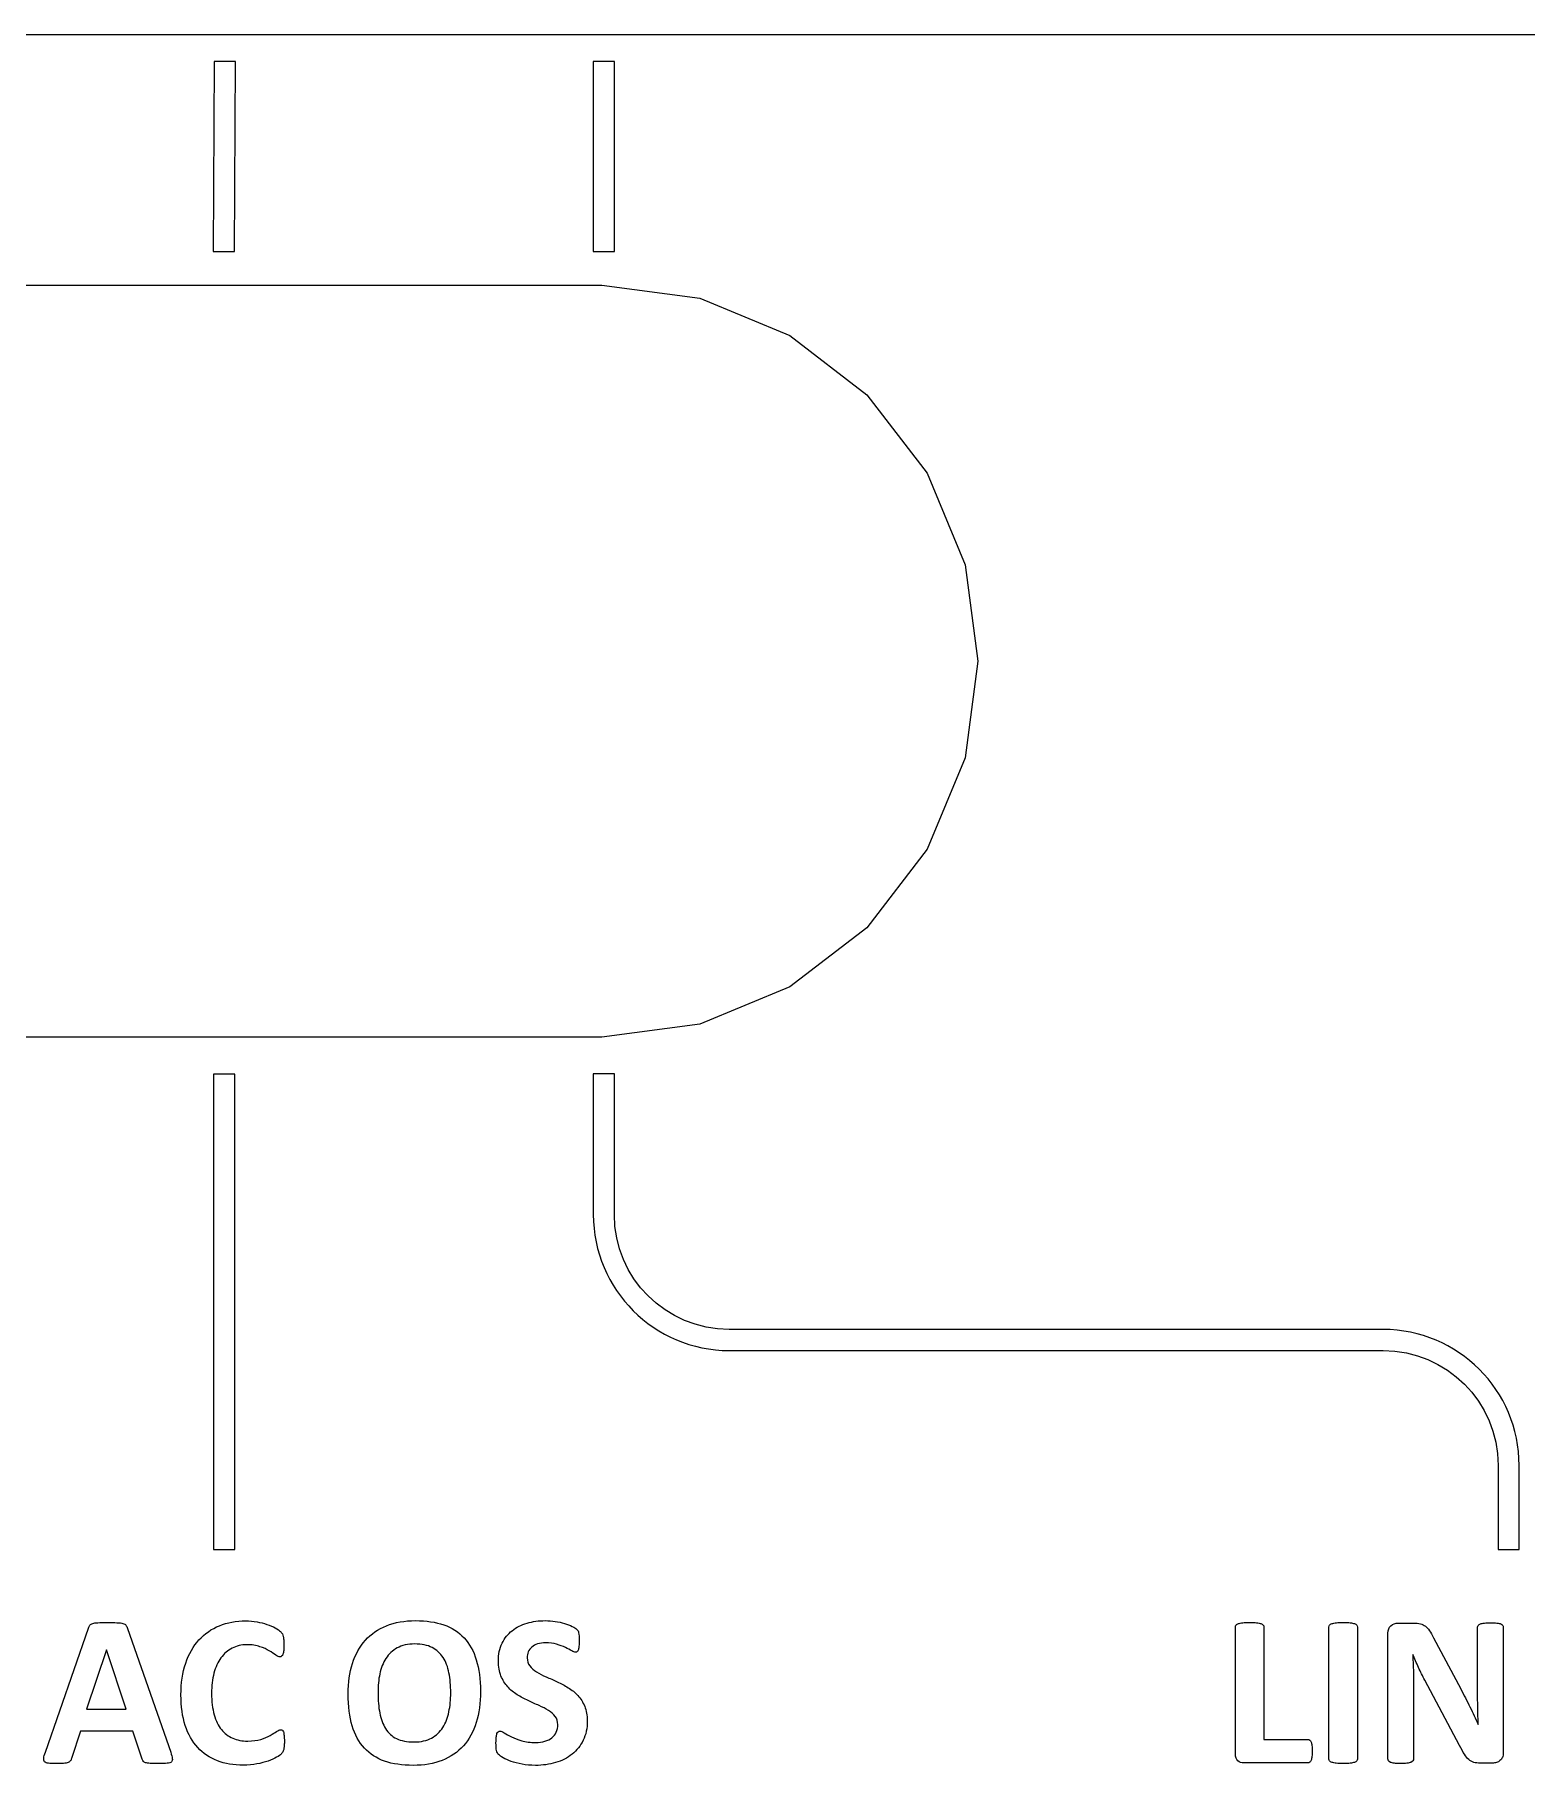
# Model space of a CAD drawing. Header units: millimetres. Extents: x 0 to 97.6, y 221.4 to 297.
# Drawn here: x 36.48 to 48.38, y 283.17 to 296.96 of the extents above; entities that cross this region are included whole.
import ezdxf

# ---------------------------------------------------------------- set-up
doc = ezdxf.new("R2010")
doc.units = ezdxf.units.MM
doc.layers.get('0').update_dxf_attribs({"linetype": 'CONTINUOUS'})

msp = doc.modelspace()

# ---------------------------------------------------------------- linework, layer by layer
at = {"color": 7}
for points in [[(1.034259, 296.964844), (96.565455, 296.964844)], [(5.031394, 294.965845), (41.005634, 294.965845)], [(41.005634, 294.965845), (41.78774, 294.862844), (42.504496, 294.564844), (43.12071, 294.092841), (43.601723, 293.467843), (43.903083, 292.737858), (44.00336, 291.968847), (43.903083, 291.198857), (43.601723, 290.46985), (43.12071, 289.843847), (42.504496, 289.371857), (41.78774, 289.074836), (41.005634, 288.970855)], [(41.005634, 288.970855), (5.031394, 288.970855)], [(40.938993, 288.67787), (40.938993, 287.556741)], [(41.106961, 287.556741), (41.106961, 288.67787), (40.938993, 288.67787)], [(47.235869, 286.640725), (42.022977, 286.640725)], [(42.022977, 286.472756), (47.235869, 286.472756)], [(48.151884, 285.556741), (48.151884, 284.886819), (48.319853, 284.886819), (48.319853, 285.556741)], [(47.355772, 284.299417), (47.477213, 284.299417)], [(36.570651, 283.271053), (36.9143, 284.259796)], [(37.225214, 284.257211), (37.569771, 283.269332)], [(46.05781, 283.256413), (46.05781, 284.26841)], [(46.285188, 284.26841), (46.285188, 283.371824), (46.635727, 283.371824)], [(46.803724, 283.215933), (46.803724, 284.26841)], [(47.031101, 284.26841), (47.031101, 283.215933)], [(47.273949, 283.216794), (47.273949, 284.218456)], [(47.63741, 284.183144), (47.85445, 283.775761)], [(47.988803, 283.743033), (47.988803, 284.265826)], [(48.192924, 284.265826), (48.192961, 283.264164)], [(47.472924, 284.050507), (47.471072, 284.050507)], [(47.478083, 283.799877), (47.478083, 283.216794)], [(47.844134, 283.324453), (47.566803, 283.845524)], [(47.993116, 283.492402), (47.99391, 283.492402)], [(37.343237, 283.215062), (37.268304, 283.438993), (36.849725, 283.438993), (36.7791, 283.221091)], [(46.635724, 283.184927), (46.124988, 283.184927)], [(48.107683, 283.183203), (48.011221, 283.183203)]]:
    msp.add_lwpolyline(points, dxfattribs=at)
for points in [[(37.916033, 296.749897), (37.908281, 295.235777), (38.078297, 295.234743), (38.086049, 296.749379)], [(40.936519, 296.74938), (40.936519, 295.23526), (41.106535, 295.23526), (41.106535, 296.74938)], [(37.910866, 288.676865), (37.910866, 284.887054), (38.079848, 284.887054), (38.079848, 288.676865)], [(37.058172, 284.086681), (37.057378, 284.086681), (36.899763, 283.61298), (37.215851, 283.61298)], [(39.802177, 283.743033)], [(40.039905, 283.75509)], [(40.890792, 283.519102)], [(38.475844, 283.353731)], [(46.670228, 283.279668)]]:
    msp.add_lwpolyline(points, close=True, dxfattribs=at)
for points in [[(40.938993, 287.556741), (40.938993, 286.95879), (41.425026, 286.472756), (42.022977, 286.472756)], [(42.022977, 286.640725), (41.51636, 286.640725), (41.106961, 287.050124), (41.106961, 287.556741)], [(48.319853, 285.556741), (48.319853, 286.154692), (47.83382, 286.640725), (47.235869, 286.640725)], [(47.235869, 286.472756), (47.742486, 286.472756), (48.151884, 286.063358), (48.151884, 285.556741)], [(36.9143, 284.259796), (36.917739, 284.269558), (36.921761, 284.277309), (36.926365, 284.28305)], [(36.926365, 284.28305), (36.930951, 284.289367), (36.93813, 284.29396), (36.947902, 284.29683)], [(36.947902, 284.29683), (36.958238, 284.300275), (36.972306, 284.302285), (36.990105, 284.30286)], [(36.990105, 284.30286), (37.007905, 284.304006), (37.031447, 284.30458), (37.060731, 284.30458)], [(37.060731, 284.30458), (37.094606, 284.30458), (37.121593, 284.304006), (37.141691, 284.30286)], [(37.141691, 284.30286), (37.161787, 284.302278), (37.177289, 284.300268), (37.188199, 284.29683)], [(37.188199, 284.29683), (37.199682, 284.293958), (37.207716, 284.289365), (37.212303, 284.28305)], [(37.212303, 284.28305), (37.217471, 284.276734), (37.221775, 284.268121), (37.225214, 284.257211)], [(37.795307, 284.165055), (37.840667, 284.215009), (37.894928, 284.252905), (37.958089, 284.278744)], [(37.958089, 284.278744), (38.021822, 284.304582), (38.091872, 284.317501), (38.16824, 284.317501)], [(38.16824, 284.317501), (38.199245, 284.317501), (38.229103, 284.314917), (38.257812, 284.309748)], [(38.257812, 284.309748), (38.286521, 284.30458), (38.312933, 284.29769), (38.337049, 284.289077)], [(38.337049, 284.289077), (38.361738, 284.281039), (38.383844, 284.271564), (38.403367, 284.260654)], [(39.121785, 284.162473), (39.167147, 284.213001), (39.22313, 284.251758), (39.289734, 284.278745)], [(39.289734, 284.278745), (39.356914, 284.305732), (39.434715, 284.319225), (39.523139, 284.319225)], [(39.523139, 284.319225), (39.607545, 284.319225), (39.681901, 284.308028), (39.746209, 284.285635)], [(39.746209, 284.285635), (39.811092, 284.263242), (39.865065, 284.228791), (39.908129, 284.182282)], [(40.291555, 284.239128), (40.325432, 284.266115), (40.365051, 284.286211), (40.410411, 284.299418)], [(40.410411, 284.299418), (40.456345, 284.312624), (40.504863, 284.319227), (40.555967, 284.319227)], [(40.555967, 284.319227), (40.582379, 284.319227), (40.608792, 284.317217), (40.635204, 284.313197)], [(40.635204, 284.313197), (40.661616, 284.309177), (40.686307, 284.303722), (40.709274, 284.296833)], [(40.709274, 284.296833), (40.73224, 284.289943), (40.752623, 284.282191), (40.770425, 284.273578)], [(46.05781, 284.26841), (46.05781, 284.274151), (46.05953, 284.279319), (46.06297, 284.283912)], [(46.06297, 284.283912), (46.066991, 284.288505), (46.073306, 284.292237), (46.081914, 284.295109)], [(46.081914, 284.295109), (46.090522, 284.297981), (46.102005, 284.300277), (46.116363, 284.301999)], [(46.116363, 284.301999), (46.131285, 284.303727), (46.14966, 284.304592), (46.171486, 284.304592)], [(46.171486, 284.304592), (46.193879, 284.304592), (46.212252, 284.303727), (46.226607, 284.301999)], [(46.226607, 284.301999), (46.240965, 284.30027), (46.252449, 284.297974), (46.261058, 284.295109)], [(46.261058, 284.295109), (46.269666, 284.292237), (46.275698, 284.288505), (46.279156, 284.283912)], [(46.279156, 284.283912), (46.283177, 284.279319), (46.285188, 284.274151), (46.285188, 284.26841)], [(46.803724, 284.26841), (46.803724, 284.274151), (46.805444, 284.279318), (46.808883, 284.283912)], [(46.808883, 284.283912), (46.812905, 284.288505), (46.81922, 284.292237), (46.827827, 284.295109)], [(46.827827, 284.295109), (46.837017, 284.29798), (46.848788, 284.300277), (46.863139, 284.301999)], [(46.863139, 284.301999), (46.877497, 284.303727), (46.895584, 284.304591), (46.917399, 284.304591)], [(46.917399, 284.304591), (46.939792, 284.304591), (46.958165, 284.303727), (46.97252, 284.301999)], [(46.97252, 284.301999), (46.986878, 284.30027), (46.998362, 284.297973), (47.006971, 284.295109)], [(47.006971, 284.295109), (47.015579, 284.292237), (47.021612, 284.288505), (47.025069, 284.283912)], [(47.025069, 284.283912), (47.029091, 284.279318), (47.031101, 284.274151), (47.031101, 284.26841)], [(47.273949, 284.218456), (47.273949, 284.245442), (47.281702, 284.265539), (47.297206, 284.278745)], [(47.297206, 284.278745), (47.313275, 284.292526), (47.332797, 284.299417), (47.355772, 284.299417)], [(47.477213, 284.299417), (47.49903, 284.299417), (47.517404, 284.297407), (47.532333, 284.293387)], [(47.532333, 284.293387), (47.547256, 284.289942), (47.560462, 284.283913), (47.571952, 284.2753)], [(47.571952, 284.2753), (47.584017, 284.266687), (47.595213, 284.254629), (47.605541, 284.239127)], [(47.988803, 284.265826), (47.988803, 284.271567), (47.990523, 284.276735), (47.993963, 284.281328)], [(47.993963, 284.281328), (47.997402, 284.285921), (48.003144, 284.28994), (48.011187, 284.293385)], [(48.011187, 284.293385), (48.01923, 284.29683), (48.029852, 284.299126), (48.043053, 284.300275)], [(48.043053, 284.300275), (48.056265, 284.302003), (48.073203, 284.302868), (48.093869, 284.302868)], [(48.093869, 284.302868), (48.11339, 284.302868), (48.129754, 284.302003), (48.14296, 284.300275)], [(48.14296, 284.300275), (48.156172, 284.299128), (48.16622, 284.296832), (48.173107, 284.293385)], [(48.173107, 284.293385), (48.180568, 284.28994), (48.185736, 284.285921), (48.188611, 284.281328)], [(48.188611, 284.281328), (48.191486, 284.276735), (48.192924, 284.271567), (48.192924, 284.265826)], [(37.68937, 283.979881), (37.714634, 284.053377), (37.749946, 284.115101), (37.795307, 284.165055)], [(38.403367, 284.260654), (38.42289, 284.249745), (38.436382, 284.240271), (38.443845, 284.232232)], [(38.443845, 284.232232), (38.451889, 284.224768), (38.457348, 284.218452), (38.460223, 284.213286)], [(38.460223, 284.213286), (38.463098, 284.208117), (38.465391, 284.201514), (38.467102, 284.193476)], [(38.467102, 284.193476), (38.468866, 284.185438), (38.470013, 284.175964), (38.470542, 284.165054)], [(38.470542, 284.165054), (38.471777, 284.154145), (38.472394, 284.140651), (38.472394, 284.124574)], [(39.019293, 283.97816), (39.042261, 284.050507), (39.076424, 284.111945), (39.121785, 284.162473)], [(39.908129, 284.182282), (39.951768, 284.135773), (39.984496, 284.07692), (40.006313, 284.005721)], [(40.182174, 283.997971), (40.182174, 284.05137), (40.191934, 284.098166), (40.211455, 284.138359)], [(40.211455, 284.138359), (40.231553, 284.179126), (40.258253, 284.212716), (40.291555, 284.239128)], [(40.559213, 284.142665), (40.534524, 284.142665), (40.512992, 284.139507), (40.494618, 284.13319)], [(40.646203, 284.130608), (40.61979, 284.138646), (40.590794, 284.142665), (40.559213, 284.142665)], [(40.770425, 284.273578), (40.788224, 284.264965), (40.799994, 284.257788), (40.805736, 284.252047)], [(40.805736, 284.252047), (40.811486, 284.246305), (40.815217, 284.241424), (40.816928, 284.237404)], [(40.816928, 284.237404), (40.819221, 284.233385), (40.820941, 284.22793), (40.822087, 284.22104)], [(40.822087, 284.22104), (40.823851, 284.214724), (40.824998, 284.206398), (40.825527, 284.196063)], [(40.82632, 284.159029), (40.82632, 284.142377), (40.825703, 284.12831), (40.824468, 284.116826)], [(40.825527, 284.196063), (40.826056, 284.186302), (40.82632, 284.173957), (40.82632, 284.159029)], [(47.605541, 284.239127), (47.615877, 284.224197), (47.6265, 284.205536), (47.63741, 284.183144)], [(37.970125, 284.022082), (37.946009, 283.988779), (37.927635, 283.9483), (37.915004, 283.900642)], [(38.058837, 284.099597), (38.024385, 284.081797), (37.994814, 284.055959), (37.970125, 284.022082)], [(38.17769, 284.127158), (38.133479, 284.127158), (38.093861, 284.117971), (38.058837, 284.099597)], [(38.281045, 284.111656), (38.252336, 284.12199), (38.217884, 284.127158), (38.17769, 284.127158)], [(38.355975, 284.078066), (38.335305, 284.090697), (38.310329, 284.101894), (38.281045, 284.111656)], [(38.407653, 284.044476), (38.394442, 284.054811), (38.377215, 284.066007), (38.355975, 284.078066)], [(38.440379, 284.029834), (38.431772, 284.029834), (38.420863, 284.034715), (38.407653, 284.044476)], [(38.454164, 284.035001), (38.450142, 284.031557), (38.445548, 284.029834), (38.440379, 284.029834)], [(38.464509, 284.051366), (38.461634, 284.043901), (38.458186, 284.038446), (38.454164, 284.035001)], [(38.470542, 284.080649), (38.469307, 284.068591), (38.467296, 284.05883), (38.464509, 284.051366)], [(38.472394, 284.124574), (38.472394, 284.107348), (38.471777, 284.092706), (38.470542, 284.080649)], [(39.285422, 284.01778), (39.262456, 283.982754), (39.246092, 283.9417), (39.236331, 283.894617)], [(39.375856, 284.101323), (39.338534, 284.080653), (39.308389, 284.052805), (39.285422, 284.01778)], [(39.515384, 284.13319), (39.459688, 284.13319), (39.413178, 284.122568), (39.375856, 284.101323)], [(39.653187, 284.104768), (39.61644, 284.123716), (39.570506, 284.13319), (39.515384, 284.13319)], [(39.741037, 284.025531), (39.719217, 284.059982), (39.689934, 284.086394), (39.653187, 284.104768)], [(39.788408, 283.902369), (39.779218, 283.9506), (39.763427, 283.991654), (39.741037, 284.025531)], [(40.006313, 284.005721), (40.028708, 283.935096), (40.039905, 283.851553), (40.039905, 283.75509)], [(40.420548, 284.070317), (40.414797, 284.055388), (40.411922, 284.039598), (40.411922, 284.022947)], [(40.411922, 284.022947), (40.411922, 283.998257), (40.418528, 283.976726), (40.431739, 283.958352)], [(40.448109, 284.108213), (40.436044, 284.097879), (40.426857, 284.085247), (40.420548, 284.070317)], [(40.494618, 284.13319), (40.476243, 284.127449), (40.46074, 284.119123), (40.448109, 284.108213)], [(40.715965, 284.104769), (40.695869, 284.11453), (40.672615, 284.123143), (40.646203, 284.130608)], [(40.766781, 284.078929), (40.753005, 284.086967), (40.736067, 284.09558), (40.715965, 284.104769)], [(40.796925, 284.066872), (40.790611, 284.066872), (40.780563, 284.070891), (40.766781, 284.078929)], [(40.811557, 284.07204), (40.808117, 284.068595), (40.80324, 284.066872), (40.796925, 284.066872)], [(40.820156, 284.088404), (40.818392, 284.080939), (40.815525, 284.075485), (40.811557, 284.07204)], [(40.824468, 284.116826), (40.823939, 284.105343), (40.822502, 284.095869), (40.820156, 284.088404)], [(47.471072, 284.050507), (47.473365, 284.009166), (47.475085, 283.967825), (47.476231, 283.926484)], [(47.51771, 283.945432), (47.501059, 283.981605), (47.48613, 284.016631), (47.472924, 284.050507)], [(37.651474, 283.727528), (37.651474, 283.822268), (37.664106, 283.906386), (37.68937, 283.979881)], [(37.915004, 283.900642), (37.902375, 283.852985), (37.89606, 283.799299), (37.89606, 283.739584)], [(38.984844, 283.735281), (38.984844, 283.825428), (38.996327, 283.906387), (39.019293, 283.97816)], [(39.236331, 283.894617), (39.227141, 283.848109), (39.222546, 283.798729), (39.222546, 283.746478)], [(39.802192, 283.743033), (39.802192, 283.8016), (39.797598, 283.854712), (39.788408, 283.902369)], [(40.202838, 283.878254), (40.189062, 283.911557), (40.182174, 283.951463), (40.182174, 283.997971)], [(40.256239, 283.791266), (40.234419, 283.815956), (40.216619, 283.844952), (40.202838, 283.878254)], [(40.431739, 283.958352), (40.445515, 283.940552), (40.463602, 283.924475), (40.486, 283.91012)], [(40.486, 283.91012), (40.508968, 283.896339), (40.534806, 283.883133), (40.563515, 283.870502)], [(40.563515, 283.870502), (40.592224, 283.858444), (40.621507, 283.845525), (40.651365, 283.831745)], [(47.476231, 283.926484), (47.477466, 283.885717), (47.478083, 283.843514), (47.478083, 283.799877)], [(47.566803, 283.845524), (47.550734, 283.87653), (47.53437, 283.909832), (47.51771, 283.945432)], [(37.685925, 283.482926), (37.662958, 283.552976), (37.651474, 283.63451), (37.651474, 283.727528)], [(37.89606, 283.739584), (37.89606, 283.674127), (37.902666, 283.617283), (37.915877, 283.569052)], [(39.016711, 283.480344), (38.995466, 283.552117), (38.984844, 283.637096), (38.984844, 283.735281)], [(39.222546, 283.746478), (39.222546, 283.685615), (39.227141, 283.630781), (39.236331, 283.581975)], [(39.787545, 283.591449), (39.797299, 283.639106), (39.802177, 283.689634), (39.802177, 283.743033)], [(40.039905, 283.75509), (40.039905, 283.662647), (40.028421, 283.579964), (40.005453, 283.507043)], [(40.332029, 283.728392), (40.303895, 283.746192), (40.278631, 283.76715), (40.256239, 283.791266)], [(40.419018, 283.681884), (40.389161, 283.695665), (40.360164, 283.711168), (40.332029, 283.728392)], [(40.651365, 283.831745), (40.681222, 283.817963), (40.710505, 283.802173), (40.739214, 283.784374)], [(40.739214, 283.784374), (40.767923, 283.767148), (40.793474, 283.746191), (40.815867, 283.721501)], [(47.85445, 283.775761), (47.86708, 283.751071), (47.879424, 283.726668), (47.891484, 283.702553)], [(47.989597, 283.618148), (47.989068, 283.661786), (47.988803, 283.703414), (47.988803, 283.743033)], [(39.739314, 283.467425), (39.762282, 283.503025), (39.778359, 283.544366), (39.787545, 283.591449)], [(40.506008, 283.642265), (40.477872, 283.654898), (40.448876, 283.668104), (40.419018, 283.681884)], [(40.580938, 283.602647), (40.559119, 283.617001), (40.534142, 283.630207), (40.506008, 283.642265)], [(40.635199, 283.554415), (40.621423, 283.572789), (40.603336, 283.588866), (40.580938, 283.602647)], [(40.815867, 283.721501), (40.838261, 283.697386), (40.856348, 283.668677), (40.870128, 283.635374)], [(40.870128, 283.635374), (40.883904, 283.602646), (40.890792, 283.563888), (40.890792, 283.519102)], [(47.891484, 283.702553), (47.904114, 283.679011), (47.916171, 283.655183), (47.927658, 283.631067)], [(47.927658, 283.631067), (47.939141, 283.607525), (47.950337, 283.584271), (47.961247, 283.561304)], [(47.99391, 283.492402), (47.992146, 283.532595), (47.990708, 283.57451), (47.989597, 283.618148)], [(37.784972, 283.307226), (37.741908, 283.354309), (37.708893, 283.412876), (37.685925, 283.482926)], [(37.915877, 283.569052), (37.929653, 283.521395), (37.948888, 283.482063), (37.973583, 283.451057)], [(37.973583, 283.451057), (37.998847, 283.420051), (38.028992, 283.396797), (38.064018, 283.381294)], [(38.414556, 283.435552), (38.428332, 283.444738), (38.438954, 283.449332), (38.446422, 283.449332)], [(38.446422, 283.449332), (38.452173, 283.449332), (38.456768, 283.448183), (38.460207, 283.445887)], [(39.114035, 283.302921), (39.070971, 283.34943), (39.03853, 283.408571), (39.016711, 283.480344)], [(39.236331, 283.581975), (39.245521, 283.533744), (39.261023, 283.492402), (39.282839, 283.457951)], [(39.282839, 283.457951), (39.304658, 283.4235), (39.333942, 283.397088), (39.370689, 283.378714)], [(39.64888, 283.38302), (39.686202, 283.403691), (39.716347, 283.431826), (39.739314, 283.467425)], [(40.005453, 283.507043), (39.982486, 283.434122), (39.948322, 283.37211), (39.902962, 283.321008)], [(40.655863, 283.489819), (40.655863, 283.515084), (40.648975, 283.536616), (40.635199, 283.554415)], [(40.643798, 283.430392), (40.651841, 283.448191), (40.655863, 283.468001), (40.655863, 283.489819)], [(40.890844, 283.519101), (40.890844, 283.460534), (40.879935, 283.409145), (40.858115, 283.364933)], [(47.961247, 283.561304), (47.972148, 283.538336), (47.982771, 283.515369), (47.993116, 283.492402)], [(38.064018, 283.381294), (38.099616, 283.366364), (38.139522, 283.3589), (38.183734, 283.3589)], [(38.183734, 283.3589), (38.223927, 283.3589), (38.258665, 283.363493), (38.287948, 283.372679)], [(38.287948, 283.372679), (38.317232, 283.382441), (38.342208, 283.393063), (38.362878, 283.404546)], [(38.362878, 283.404546), (38.384124, 283.416029), (38.40135, 283.426365), (38.414556, 283.435552)], [(38.460207, 283.445887), (38.463647, 283.44359), (38.466522, 283.438997), (38.468833, 283.432107)], [(38.468833, 283.432107), (38.471126, 283.425218), (38.472846, 283.415456), (38.473992, 283.402824)], [(38.473979, 283.316702), (38.47345, 283.30694), (38.472303, 283.298327), (38.470539, 283.290862)], [(38.475831, 283.353736), (38.475831, 283.339382), (38.475214, 283.327037), (38.473979, 283.316702)], [(38.473992, 283.402824), (38.475227, 283.390766), (38.475844, 283.374402), (38.475844, 283.353731)], [(39.370689, 283.378714), (39.407436, 283.360914), (39.453658, 283.352015), (39.509354, 283.352015)], [(39.509354, 283.352015), (39.565049, 283.352015), (39.611558, 283.36235), (39.64888, 283.38302)], [(39.902962, 283.321008), (39.857601, 283.27048), (39.801332, 283.231723), (39.734152, 283.204736)], [(40.163074, 283.344264), (40.163074, 283.362064), (40.163691, 283.376993), (40.164926, 283.389051)], [(40.167386, 283.283114), (40.164511, 283.297468), (40.163074, 283.317852), (40.163074, 283.344264)], [(40.164926, 283.389051), (40.16616, 283.401108), (40.16788, 283.41087), (40.170085, 283.418334)], [(40.170085, 283.418334), (40.17296, 283.425799), (40.176409, 283.430966), (40.18043, 283.433836)], [(40.18043, 283.433836), (40.185016, 283.437281), (40.190185, 283.439003), (40.195935, 283.439003)], [(40.195935, 283.439003), (40.203978, 283.439003), (40.215174, 283.434122), (40.229524, 283.424361)], [(40.229524, 283.424361), (40.244446, 283.415175), (40.263395, 283.404839), (40.286369, 283.393355)], [(40.286369, 283.393355), (40.309337, 283.381872), (40.33661, 283.37125), (40.368189, 283.361488)], [(40.368189, 283.361488), (40.400343, 283.352302), (40.437378, 283.347709), (40.479293, 283.347709)], [(40.479293, 283.347709), (40.506855, 283.347709), (40.531546, 283.350867), (40.553363, 283.357183)], [(40.553363, 283.357183), (40.575182, 283.364073), (40.593557, 283.373547), (40.608486, 283.385605)], [(40.608486, 283.385605), (40.623991, 283.397663), (40.635761, 283.412592), (40.643798, 283.430392)], [(40.858115, 283.364933), (40.836296, 283.320721), (40.806725, 283.283686), (40.769403, 283.253829)], [(46.635727, 283.371824), (46.641459, 283.371824), (46.646336, 283.370101), (46.650358, 283.366656)], [(46.650358, 283.366656), (46.654944, 283.363785), (46.658675, 283.358617), (46.66155, 283.351154)], [(46.66155, 283.351154), (46.664425, 283.344265), (46.666436, 283.334791), (46.667582, 283.322732)], [(46.667582, 283.322732), (46.669346, 283.311248), (46.670228, 283.296893), (46.670228, 283.279668)], [(47.88289, 283.253829), (47.871408, 283.272203), (47.858489, 283.295744), (47.844134, 283.324453)], [(36.563772, 283.1944), (36.558021, 283.20129), (36.556011, 283.210764), (36.557739, 283.222822)], [(36.557739, 283.222822), (36.559503, 283.23488), (36.563807, 283.250957), (36.570651, 283.271053)], [(36.594778, 283.182343), (36.579856, 283.184071), (36.56952, 283.18809), (36.563772, 283.1944)], [(36.656789, 283.17975), (36.630376, 283.17975), (36.609706, 283.180614), (36.594778, 283.182343)], [(36.716217, 283.18147), (36.701294, 283.180323), (36.681485, 283.17975), (36.656789, 283.17975)], [(36.751531, 283.187499), (36.743487, 283.184628), (36.731716, 283.182618), (36.716217, 283.18147)], [(36.769628, 283.200419), (36.766189, 283.195251), (36.760156, 283.190944), (36.751531, 283.187499)], [(36.7791, 283.221091), (36.776807, 283.213053), (36.77365, 283.206162), (36.769628, 283.200419)], [(37.351862, 283.196975), (37.348423, 283.201568), (37.345548, 283.207597), (37.343237, 283.215062)], [(37.36996, 283.185778), (37.361352, 283.188649), (37.35532, 283.192382), (37.351862, 283.196975)], [(37.406994, 283.18147), (37.390925, 283.182052), (37.37858, 283.183488), (37.36996, 283.185778)], [(37.475896, 283.179751), (37.446612, 283.179751), (37.423645, 283.180324), (37.406994, 283.18147)], [(37.542214, 283.182343), (37.526145, 283.180615), (37.504039, 283.179751), (37.475896, 283.179751)], [(37.575803, 283.192678), (37.569488, 283.186937), (37.558292, 283.183492), (37.542214, 283.182343)], [(37.569771, 283.269332), (37.576667, 283.248661), (37.580971, 283.232297), (37.582682, 283.220239)], [(37.582682, 283.220239), (37.584446, 283.208181), (37.582153, 283.198994), (37.575803, 283.192678)], [(37.941724, 283.20215), (37.880286, 283.225692), (37.828036, 283.260717), (37.784972, 283.307226)], [(38.14843, 283.166838), (38.072063, 283.166838), (38.003161, 283.178609), (37.941724, 283.20215)], [(38.256949, 283.176313), (38.223647, 283.169997), (38.187474, 283.166838), (38.14843, 283.166838)], [(38.346524, 283.199567), (38.320685, 283.190381), (38.290826, 283.18263), (38.256949, 283.176313)], [(38.412842, 283.229712), (38.395042, 283.219377), (38.372936, 283.209329), (38.346524, 283.199567)], [(38.449875, 283.254689), (38.443561, 283.248372), (38.431216, 283.240046), (38.412842, 283.229712)], [(38.46366, 283.272775), (38.460785, 283.267607), (38.45619, 283.261578), (38.449875, 283.254689)], [(38.470539, 283.290862), (38.468775, 283.283973), (38.466482, 283.277944), (38.46366, 283.272775)], [(39.275092, 283.198707), (39.210784, 283.221674), (39.157099, 283.256412), (39.114035, 283.302921)], [(39.50247, 283.165117), (39.415768, 283.165117), (39.339975, 283.176314), (39.275092, 283.198707)], [(39.734152, 283.204736), (39.667546, 283.178324), (39.590319, 283.165117), (39.50247, 283.165117)], [(40.183738, 283.251247), (40.176276, 283.258711), (40.170826, 283.269334), (40.167386, 283.283114)], [(40.219911, 283.225407), (40.20326, 283.235169), (40.191202, 283.243782), (40.183738, 283.251247)], [(40.283644, 283.196985), (40.25838, 283.206172), (40.237136, 283.215646), (40.219911, 283.225407)], [(40.370634, 283.174591), (40.337905, 283.180907), (40.308908, 283.188372), (40.283644, 283.196985)], [(40.478293, 283.165116), (40.439822, 283.165116), (40.403936, 283.168274), (40.370634, 283.174591)], [(40.63849, 283.187511), (40.588537, 283.172581), (40.535138, 283.165116), (40.478293, 283.165116)], [(40.769403, 283.253829), (40.732081, 283.224545), (40.688443, 283.202439), (40.63849, 283.187511)], [(46.076755, 283.201291), (46.064125, 283.212774), (46.05781, 283.231148), (46.05781, 283.256413)], [(46.124988, 283.184927), (46.106039, 283.184927), (46.089961, 283.190381), (46.076755, 283.201291)], [(46.650355, 283.190094), (46.646334, 283.186649), (46.641457, 283.184927), (46.635724, 283.184927)], [(46.661547, 283.206458), (46.658672, 283.198994), (46.654942, 283.193539), (46.650355, 283.190094)], [(46.66758, 283.235742), (46.666345, 283.224259), (46.664334, 283.214498), (46.661547, 283.206458)], [(46.670226, 283.279667), (46.670226, 283.262441), (46.669344, 283.247799), (46.66758, 283.235742)], [(46.808883, 283.200431), (46.805444, 283.205024), (46.803724, 283.210191), (46.803724, 283.215933)], [(46.827827, 283.189234), (46.81922, 283.192105), (46.812905, 283.195838), (46.808883, 283.200431)], [(46.862279, 283.182344), (46.847921, 283.184072), (46.836437, 283.186369), (46.827827, 283.189234)], [(46.917399, 283.179751), (46.89558, 283.179751), (46.877207, 283.180615), (46.862279, 283.182344)], [(46.97252, 283.182344), (46.958162, 283.180615), (46.939788, 283.179751), (46.917399, 283.179751)], [(47.006971, 283.189234), (46.998364, 283.186362), (46.98688, 283.184065), (46.97252, 283.182344)], [(47.025069, 283.200431), (47.021629, 283.195838), (47.015597, 283.192105), (47.006971, 283.189234)], [(47.031101, 283.215933), (47.031101, 283.210191), (47.029091, 283.205024), (47.025069, 283.200431)], [(47.278262, 283.201292), (47.275387, 283.205885), (47.273949, 283.211052), (47.273949, 283.216794)], [(47.293767, 283.189235), (47.286305, 283.19268), (47.281137, 283.196699), (47.278262, 283.201292)], [(47.32477, 283.182345), (47.311559, 283.184074), (47.301224, 283.18637), (47.293767, 283.189235)], [(47.374726, 283.179752), (47.354629, 283.179752), (47.337977, 283.180616), (47.32477, 283.182345)], [(47.42554, 283.182345), (47.412328, 283.180616), (47.39539, 283.179752), (47.374726, 283.179752)], [(47.456546, 283.189235), (47.449085, 283.186363), (47.438749, 283.184067), (47.42554, 283.182345)], [(47.472924, 283.201292), (47.470049, 283.196699), (47.464589, 283.19268), (47.456546, 283.189235)], [(47.478083, 283.216794), (47.478083, 283.211052), (47.476363, 283.205885), (47.472924, 283.201292)], [(47.918202, 283.210765), (47.906137, 283.221674), (47.894366, 283.236029), (47.88289, 283.253829)], [(47.958683, 283.189233), (47.944325, 283.193253), (47.930831, 283.20043), (47.918202, 283.210765)], [(48.011221, 283.183203), (47.991124, 283.183203), (47.973611, 283.185213), (47.958683, 283.189233)], [(48.139549, 283.187511), (48.129213, 283.184639), (48.118591, 283.183203), (48.107683, 283.183203)], [(48.167111, 283.203012), (48.15965, 283.196123), (48.150463, 283.190955), (48.139549, 283.187511)], [(48.186055, 283.228852), (48.181469, 283.218517), (48.175154, 283.209904), (48.167111, 283.203012)], [(48.192961, 283.264164), (48.192961, 283.250958), (48.190659, 283.239187), (48.186055, 283.228852)]]:
    msp.add_open_spline(points, degree=3, dxfattribs=at)

doc.saveas('drawing.dxf')
